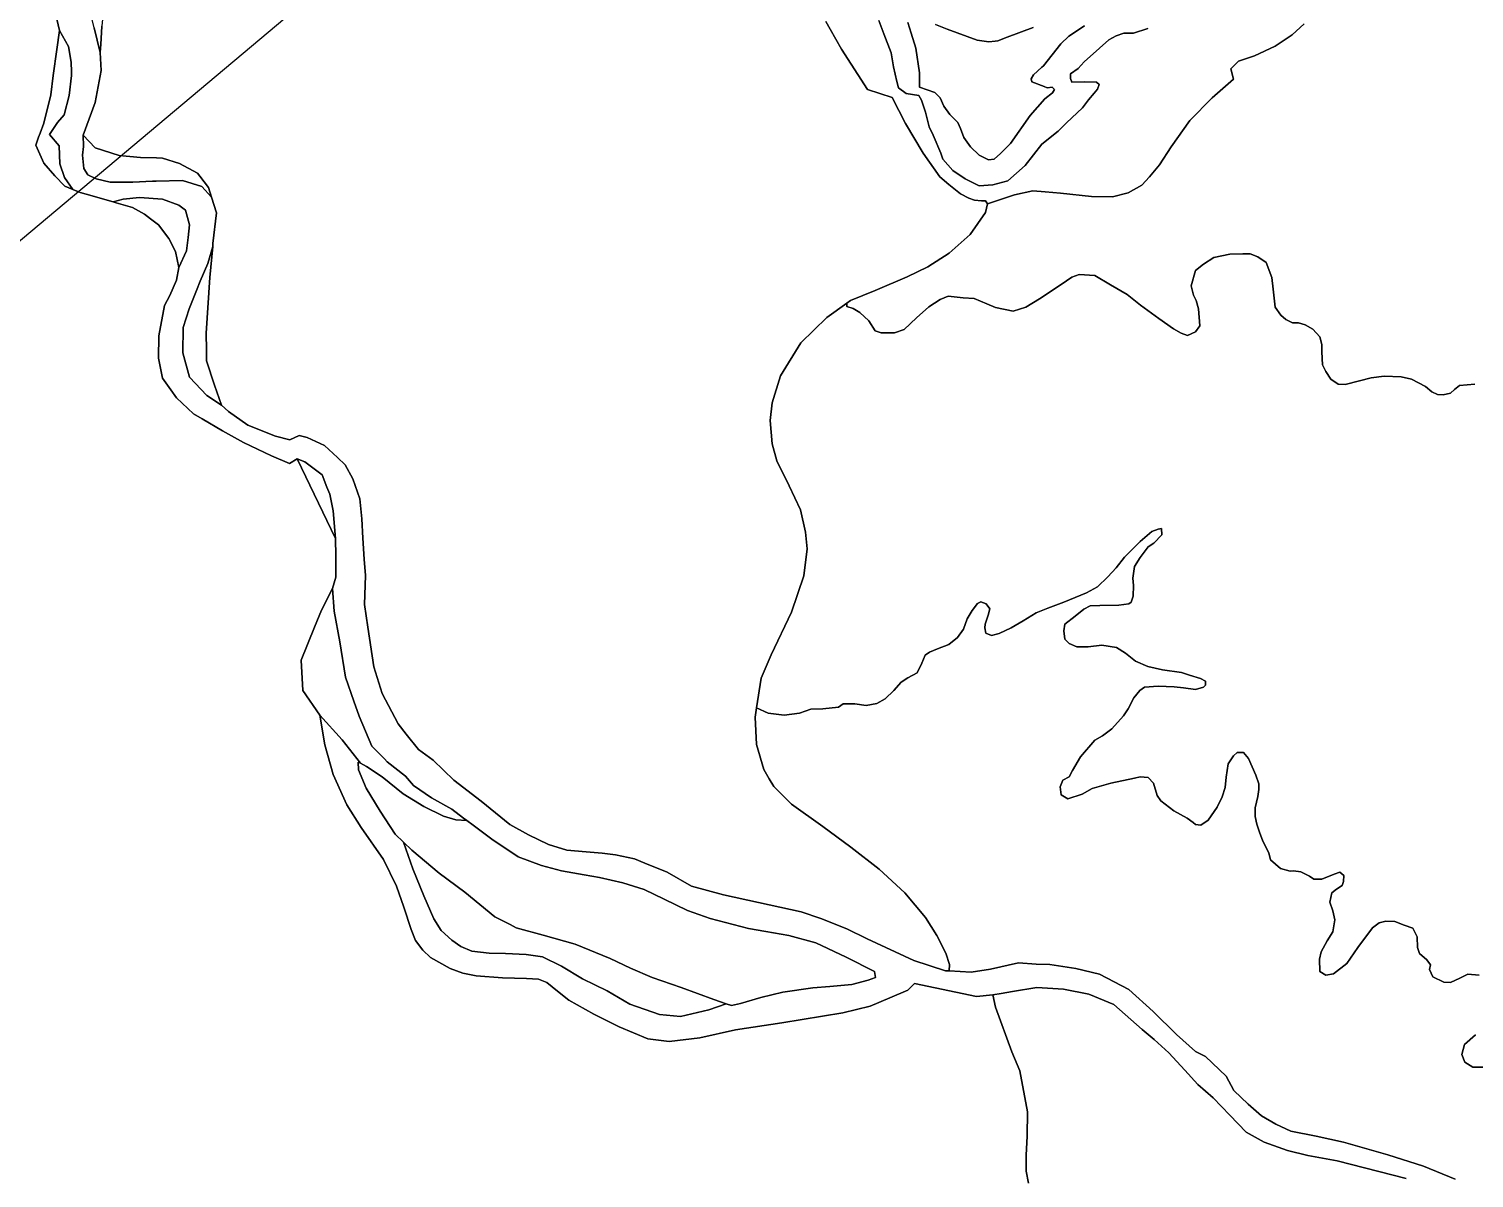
# Model space of a CAD drawing. Header units: inches. Extents: x 288635 to 1232953, y 676945 to 1655780.
# Drawn here: x 475817 to 511965, y 755798 to 784555 of the extents above; entities that cross this region are included whole.
import ezdxf

# ---------------------------------------------------------------- set-up
doc = ezdxf.new("R2010")
doc.units = ezdxf.units.IN
doc.header["$MEASUREMENT"] = 0
doc.layers.add('Images', color=7, linetype='Continuous')
picture_1 = doc.add_image_def('image15.jpg', size_in_pixel=(2550, 3732))

msp = doc.modelspace()

# ---------------------------------------------------------------- linework, layer by layer
at = {"color": 1}
for points in [[(477612.314, 784160.8285), (477602.154, 783964.8248), (477449.7536, 784579.506), (477348.1534, 784996.0669), (477334.8947, 785069.5924), (477236.3932, 785615.8281), (477256.7133, 786159.3892), (477404.0336, 786550.55), (477713.9142, 787038.231), (478125.395, 787744.3524), (478256.1806, 787981.1804), (478181.2751, 787554.2753), (478008.5548, 786873.554), (477795.1943, 786116.6325), (477688.5141, 785146.3505), (477642.794, 784623.1095), (477612.314, 784160.8285)], [(476703.0413, 780834.4298), (476914.092, 780532.5729), (476711.6078, 780615.649), (476468.1907, 780880.2329), (476193.0235, 781197.7335), (475991.9397, 781642.2344), (476059.143, 781842.2727), (476094.6097, 781947.8433), (476187.9812, 782192.0455), (476365.7816, 782908.327), (476426.7417, 783390.9279), (476518.1819, 784036.0892), (476584.222, 784518.6902), (476804.5924, 784112.1451), (476875.7125, 783726.0643), (476883.0326, 783480.8412), (476885.8725, 783385.7037), (476819.8324, 782887.8627), (476697.9121, 782405.2617), (476535.3518, 782212.2213), (476332.1514, 781912.5007), (476576.0411, 781626.9114), (476591.2811, 781179.8705), (476703.0413, 780834.4298)], [(480090.6652, 780871.366), (480312.3886, 780584.1335), (480386.6611, 780346.9406), (480142.2082, 780610.9094), (479659.6073, 780763.3097), (478999.2059, 780748.0696), (478911.4652, 780743.5662), (478415.0088, 780718.0852), (477851.1236, 780722.6696), (477495.5229, 780798.8697), (477287.2425, 780900.4699), (477190.7223, 781063.0303), (477155.1623, 781398.3109), (477185.6423, 781611.6714), (477175.4331, 781897.2607), (477473.9329, 781581.0855), (478070.8341, 781384.2351), (478604.2351, 781339.785), (479004.9007, 781325.9689), (479156.6863, 781320.7349), (479582.1371, 781187.3847), (480032.988, 780946.0842), (480090.6652, 780871.366)], [(479761.2075, 779000.5461), (479569.1136, 778583.6449), (479486.5634, 778983.6957), (479315.1131, 779313.8964), (479054.7625, 779650.4471), (478854.3318, 779803.5033), (478705.5118, 779917.1476), (478407.0612, 780082.2479), (478002.7771, 780202.8982), (477924.352, 780224.9698), (478176.2443, 780290.8687), (478582.6451, 780336.5888), (479156.6863, 780295.9487), (479563.0871, 780143.5484), (479735.8074, 780021.6282), (479837.4076, 779650.7874), (479800.5388, 779336.1737), (479761.2075, 779000.5461)], [(480458.4389, 775637.4736), (480629.8892, 775142.1726), (480269.8435, 775381.6739), (479832.3276, 775840.7798), (479669.7673, 776450.381), (479674.8473, 777080.3023), (479822.1676, 777547.6632), (480005.5554, 778004.4657), (480101.5681, 778243.6246), (480289.5285, 778680.5055), (480414.104, 779111.1587), (480344.1386, 778329.879), (480248.8884, 776939.2262), (480256.7302, 776511.8521), (480261.5885, 776247.0748), (480458.4389, 775637.4736)], [(483428.7872, 772494.2679), (483484.6673, 771803.3865), (482524.5454, 773794.7505), (482717.5858, 773723.6304), (483149.3866, 773393.4297), (483270.9565, 773089.505), (483342.427, 772910.8288), (483428.7872, 772494.2679)], [(486683.1712, 764805.5388), (486772.4919, 764743.5612), (486497.4993, 764761.3998), (486190.582, 764856.65), (485693.1644, 765094.7755), (485179.8717, 765412.2761), (484655.9956, 765840.902), (484259.1198, 766100.1942), (484108.2792, 766177.5483), (483652.6936, 766763.9469), (483092.5187, 767384.4127), (482672.2773, 768001.6359), (482626.0737, 768758.7192), (482962.2103, 769583.8494), (483134.1466, 770005.9096), (483409.3138, 770555.1857), (483452.2847, 769987.1492), (483594.525, 769214.9876), (483731.6853, 768331.0659), (483943.1912, 767733.8728), (484077.126, 767355.7039), (484397.1666, 766608.9424), (484711.7318, 766285.9889), (484778.1674, 766217.7817), (485235.3683, 765852.0209), (485433.4887, 765618.3405), (485885.6096, 765313.5398), (486393.6106, 765029.0593), (486683.1712, 764805.5388)], [(493612.9002, 760164.414), (493394.4598, 760113.6139), (493257.2995, 760159.334), (492947.4189, 760271.0942), (492134.6173, 760570.8148), (491403.0958, 760814.6553), (490864.6147, 761053.4157), (490355.132, 761290.0596), (489476.7136, 761649.8936), (488682.962, 761877.4357), (488005.6273, 762062.6444), (487851.1217, 762142.1918), (487471.1679, 762337.8116), (486719.7498, 762951.6462), (486079.4568, 763427.8972), (485391.5388, 764004.69), (485184.6481, 764206.2758), (484978.7879, 764406.8575), (484603.0789, 764978.3586), (484253.8282, 765555.1514), (484063.3278, 766015.5273), (484052.7444, 766206.0277), (484108.2792, 766177.5483), (484259.1198, 766100.1942), (484655.9956, 765840.902), (485179.8717, 765412.2761), (485693.1644, 765094.7755), (486190.582, 764856.65), (486497.4993, 764761.3998), (486772.4919, 764743.5612), (486932.0917, 764632.8185), (487394.3726, 764277.2178), (488054.7739, 763835.2569), (488638.9751, 763621.8965), (489141.8961, 763489.8162), (489705.7773, 763388.216), (490086.778, 763322.1759), (490676.0592, 763185.0156), (491209.4603, 763022.4553), (491707.3013, 762778.6148), (492291.5024, 762494.1342), (492855.3836, 762296.0138), (493815.5055, 762047.0933), (494247.3063, 761965.8132), (494826.4275, 761869.293), (495502.0688, 761681.3326), (496258.9904, 761330.8119), (496970.1918, 760970.1312), (496991.107, 760814.6553), (496808.2266, 760748.6151), (496401.8258, 760641.9349), (495853.1847, 760596.2148), (495421.3838, 760555.5747), (494674.6223, 760453.9745), (494125.1389, 760319.4072), (493612.9002, 760164.414)], [(492820.3763, 760010.539), (492114.2549, 759837.8187), (491585.9338, 759893.6988), (490844.2523, 760147.6993), (490280.3712, 760482.98), (489665.69, 760782.7006), (489137.3689, 761097.6612), (488664.928, 761336.4217), (488253.4472, 761397.3818), (487735.2861, 761417.7019), (487328.8853, 761422.7819), (486892.0044, 761473.582), (486617.6839, 761595.5022), (486399.2435, 761752.9825), (486130.0029, 761991.743), (485947.1226, 762286.3836), (485693.122, 762860.4247), (485423.8815, 763541.1461), (485184.6481, 764206.2758), (485391.5388, 764004.69), (486079.4568, 763427.8972), (486719.7498, 762951.6462), (487471.1679, 762337.8116), (487851.1217, 762142.1918), (488005.6273, 762062.6444), (488682.962, 761877.4357), (489476.7136, 761649.8936), (490355.132, 761290.0596), (490864.6147, 761053.4157), (491403.0958, 760814.6553), (492134.6173, 760570.8148), (492947.4189, 760271.0942), (493257.2995, 760159.334), (492820.3763, 760010.539)]]:
    msp.add_lwpolyline(points, close=True, dxfattribs=at)
for points in [[(476482.6218, 784940.331), (476584.222, 784518.6902), (476518.1819, 784036.0892), (476426.7417, 783390.9279), (476365.7816, 782908.327), (476187.9812, 782192.0455), (476094.6097, 781947.8433), (476059.143, 781842.2727), (475991.9397, 781642.2344), (476193.0235, 781197.7335), (476468.1907, 780880.2329), (476711.6078, 780615.649), (476914.092, 780532.5729), (477094.7666, 780458.4449), (477246.6321, 780415.7045), (477924.352, 780224.9698), (478002.7771, 780202.8982), (478407.0612, 780082.2479), (478705.5118, 779917.1476), (478854.3318, 779803.5033), (479054.7625, 779650.4471), (479315.1131, 779313.8964), (479486.5634, 778983.6957), (479569.1136, 778583.6449), (479505.6134, 778266.1443), (479340.5131, 777885.1435), (479211.8559, 777629.5341), (479067.4626, 776875.4915), (479061.1125, 776316.6904), (479156.3627, 775815.0394), (479362.9439, 775525.8258), (479505.6134, 775326.0884), (479931.0643, 774919.6876), (480147.6755, 774794.3519), (480655.6766, 774498.0179), (481184.8443, 774206.9757), (481888.6374, 773873.6), (482338.4299, 773677.808), (482524.5454, 773794.7505), (483484.6673, 771803.3865), (483497.1937, 771363.4067), (483494.039, 770837.4383), (483409.3138, 770555.1857), (483134.1466, 770005.9096), (482962.2103, 769583.8494), (482626.0737, 768758.7192), (482672.2773, 768001.6359), (483092.5187, 767384.4127), (483219.519, 766639.3446), (483431.1861, 765894.2764), (483769.8534, 765140.7416), (484125.4541, 764573.4738), (484684.2553, 763769.1388), (485014.4559, 763100.2708), (485191.1979, 762579.5698), (485376.4066, 762018.652), (485487.5319, 761743.4848), (485667.4489, 761500.0676), (485857.9493, 761314.8589), (486355.3669, 761039.6917), (486667.5759, 760928.5665), (487000.9516, 760859.7747), (487662.4112, 760812.1496), (488260.3708, 760790.9829), (488561.9964, 760775.1078), (488773.6634, 760690.441), (489038.2473, 760478.7739), (489323.9979, 760251.2318), (489948.4158, 759901.9811), (490582.3994, 759580.4302), (491298.6809, 759280.7096), (491832.0819, 759219.7495), (492599.1635, 759311.1896), (493488.1653, 759504.23), (494651.4876, 759682.0304), (496175.4906, 759936.0309), (496861.292, 760103.6712), (497348.973, 760306.8716), (497801.0939, 760499.912), (497968.7342, 760667.5523), (499518.1373, 760342.4317), (499924.9063, 760381.1757), (499993.6981, 760074.2584), (500406.4489, 758957.7145), (500602.2409, 758481.4635), (500792.7413, 757460.1698), (500787.4496, 756846.3353), (500760.9913, 756370.0843), (500760.9913, 755973.2085), (500819.1997, 755671.5829)], [(510268.4208, 755784.8848), (508541.2174, 756231.9257), (507809.6959, 756364.0059), (507296.6149, 756491.0062), (506712.4137, 756694.2066), (506265.3728, 756948.2071), (505858.972, 757369.8479), (505438.8111, 757806.8659), (505057.8103, 758137.0666), (504732.6897, 758497.7473), (504326.2889, 758929.5482), (503965.6081, 759269.9088), (503666.1221, 759513.3406), (502957.0373, 760143.0502), (502327.3277, 760397.0507), (501697.6181, 760524.0509), (501025.5751, 760571.676), (500422.3239, 760465.8425), (500133.2693, 760416.6417), (499924.9063, 760381.1757), (499518.1373, 760342.4317), (497968.7342, 760667.5523), (497801.0939, 760499.912), (497348.973, 760306.8716), (496861.292, 760103.6712), (496175.4906, 759936.0309), (494651.4876, 759682.0304), (493488.1653, 759504.23), (492599.1635, 759311.1896), (491832.0819, 759219.7495), (491298.6809, 759280.7096), (490582.3994, 759580.4302), (489948.4158, 759901.9811), (489323.9979, 760251.2318), (489038.2473, 760478.7739), (488773.6634, 760690.441), (488561.9964, 760775.1078), (488260.3708, 760790.9829), (487662.4112, 760812.1496), (487000.9516, 760859.7747), (486667.5759, 760928.5665), (486355.3669, 761039.6917), (485857.9493, 761314.8589), (485667.4489, 761500.0676), (485487.5319, 761743.4848), (485376.4066, 762018.652), (485191.1979, 762579.5698), (485014.4559, 763100.2708), (484684.2553, 763769.1388), (484125.4541, 764573.4738), (483769.8534, 765140.7416), (483431.1861, 765894.2764), (483219.519, 766639.3446), (483092.5187, 767384.4127), (483652.6936, 766763.9469), (484108.2792, 766177.5483), (484052.7444, 766206.0277), (484063.3278, 766015.5273), (484253.8282, 765555.1514), (484603.0789, 764978.3586), (484978.7879, 764406.8575), (485184.6481, 764206.2758), (485423.8815, 763541.1461), (485693.122, 762860.4247), (485947.1226, 762286.3836), (486130.0029, 761991.743), (486399.2435, 761752.9825), (486617.6839, 761595.5022), (486892.0044, 761473.582), (487328.8853, 761422.7819), (487735.2861, 761417.7019), (488253.4472, 761397.3818), (488664.928, 761336.4217), (489137.3689, 761097.6612), (489665.69, 760782.7006), (490280.3712, 760482.98), (490844.2523, 760147.6993), (491585.9338, 759893.6988), (492114.2549, 759837.8187), (492820.3763, 760010.539), (493257.2995, 760159.334), (493394.4598, 760113.6139), (493612.9002, 760164.414), (494125.1389, 760319.4072), (494674.6223, 760453.9745), (495421.3838, 760555.5747), (495853.1847, 760596.2148), (496401.8258, 760641.9349), (496808.2266, 760748.6151), (496991.107, 760814.6553), (496970.1918, 760970.1312), (496258.9904, 761330.8119), (495502.0688, 761681.3326), (494826.4275, 761869.293), (494247.3063, 761965.8132), (493815.5055, 762047.0933), (492855.3836, 762296.0138), (492291.5024, 762494.1342), (491707.3013, 762778.6148), (491209.4603, 763022.4553), (490676.0592, 763185.0156), (490086.778, 763322.1759), (489705.7773, 763388.216), (489141.8961, 763489.8162), (488638.9751, 763621.8965), (488054.7739, 763835.2569), (487394.3726, 764277.2178), (486932.0917, 764632.8185), (486772.4919, 764743.5612), (486683.1712, 764805.5388), (486393.6106, 765029.0593), (485885.6096, 765313.5398), (485433.4887, 765618.3405), (485235.3683, 765852.0209), (484778.1674, 766217.7817), (484711.7318, 766285.9889), (484397.1666, 766608.9424), (484077.126, 767355.7039), (483943.1912, 767733.8728), (483731.6853, 768331.0659), (483594.525, 769214.9876), (483452.2847, 769987.1492), (483409.3138, 770555.1857), (483494.039, 770837.4383), (483497.1937, 771363.4067), (483484.6673, 771803.3865), (483428.7872, 772494.2679), (483342.427, 772910.8288), (483270.9565, 773089.505), (483149.3866, 773393.4297), (482717.5858, 773723.6304), (482524.5454, 773794.7505), (482338.4299, 773677.808), (481888.6374, 773873.6), (481184.8443, 774206.9757), (480655.6766, 774498.0179), (480147.6755, 774794.3519), (479931.0643, 774919.6876), (479505.6134, 775326.0884), (479362.9439, 775525.8258), (479156.3627, 775815.0394), (479061.1125, 776316.6904), (479067.4626, 776875.4915), (479211.8559, 777629.5341), (479340.5131, 777885.1435), (479505.6134, 778266.1443), (479569.1136, 778583.6449), (479761.2075, 779000.5461), (479800.5388, 779336.1737), (479837.4076, 779650.7874), (479735.8074, 780021.6282), (479563.0871, 780143.5484), (479156.6863, 780295.9487), (478582.6451, 780336.5888), (478176.2443, 780290.8687), (477924.352, 780224.9698), (477246.6321, 780415.7045), (477094.7666, 780458.4449), (476914.092, 780532.5729), (476703.0413, 780834.4298), (476591.2811, 781179.8705), (476576.0411, 781626.9114), (476332.1514, 781912.5007), (476535.3518, 782212.2213), (476697.9121, 782405.2617), (476819.8324, 782887.8627), (476885.8725, 783385.7037), (476883.0326, 783480.8412), (476875.7125, 783726.0643), (476804.5924, 784112.1451), (476584.222, 784518.6902), (476482.6218, 784940.331)], [(477449.7536, 784579.506), (477602.154, 783964.8248), (477627.554, 783512.7039), (477470.0737, 782715.1423), (477175.4331, 781897.2607), (477185.6423, 781611.6714), (477155.1623, 781398.3109), (477190.7223, 781063.0303), (477287.2425, 780900.4699), (477495.5229, 780798.8697), (477851.1236, 780722.6696), (477851.1236, 780722.6696), (478415.0088, 780718.0852), (478911.4652, 780743.5662), (478999.2059, 780748.0696), (479659.6073, 780763.3097), (480142.2082, 780610.9094), (480386.6611, 780346.9406), (480509.239, 779955.4822), (480420.3388, 779180.7807), (480414.104, 779111.1587), (480289.5285, 778680.5055), (480101.5681, 778243.6246), (480005.5554, 778004.4657), (479822.1676, 777547.6632), (479674.8473, 777080.3023), (479669.7673, 776450.381), (479832.3276, 775840.7798), (480269.8435, 775381.6739), (480629.8892, 775142.1726), (480807.6896, 774983.4223), (481296.6405, 774640.5216), (481982.4419, 774361.121), (482344.3926, 774272.2208), (482578.3508, 774379.878), (482776.5139, 774326.7123), (483208.3148, 774131.9785), (483538.5154, 773827.1779), (483728.0202, 773648.0971), (483916.4682, 773291.8295), (484094.2685, 772799.0685), (484145.0686, 772291.0675), (484170.4687, 771813.5466), (484199.0462, 771282.5518), (484239.6863, 770876.151), (484214.2863, 770149.7095), (484290.4864, 769585.8284), (484442.8867, 768595.2264), (484651.1671, 767924.6651), (485052.4879, 767167.7436), (485255.6884, 766908.663), (485560.489, 766522.5823), (485931.3297, 766258.4217), (486449.4907, 765755.5007), (487125.1321, 765227.1797), (487846.4935, 764642.9785), (488313.8545, 764388.978), (488816.7755, 764145.1375), (489268.8964, 764002.8972), (489751.4973, 763962.2571), (490157.8982, 763931.7771), (490493.1788, 763886.057), (490960.5398, 763789.5368), (491219.6203, 763682.8566), (491778.4214, 763454.2561), (492393.1026, 763103.7354), (493190.6642, 762890.375), (494064.426, 762692.2546), (495131.2281, 762463.6541), (495623.9891, 762296.0138), (496279.3104, 762031.8533), (496782.2314, 761782.9328), (497950.6337, 761239.3717), (498743.1153, 760985.3712), (498838.0559, 760980.8502), (499383.1966, 760954.8911), (499865.7976, 761026.0113), (500571.919, 761188.5716), (501008.7999, 761147.9315), (501354.4829, 761139.3526), (502004.7242, 761042.8324), (502594.0054, 760900.5921), (503325.5269, 760519.5913), (503940.2081, 759965.8702), (504519.3293, 759391.8291), (504996.8502, 758965.1082), (505250.8507, 758838.108), (505763.9317, 758345.347), (505955.4922, 757989.6092), (506316.1729, 757649.2485), (506651.4536, 757354.6079), (507001.9743, 757151.4075), (507377.8951, 756973.6071), (508012.8963, 756846.6069), (508698.6977, 756694.2066), (509811.2199, 756379.246), (510700.2217, 756099.8454), (511492.7033, 755774.7248)], [(495750.4409, 784742.3863), (495860.9997, 784547.1136), (496141.6017, 784051.5049), (496791.843, 783040.5829), (497412.8651, 782838.2949), (497743.0658, 782190.5936), (498187.5667, 781441.2921), (498603.4925, 780856.2443), (498827.013, 780658.1239), (499116.5735, 780429.5235), (499324.854, 780317.7632), (499467.0942, 780266.9631), (499644.8946, 780251.7231), (499746.4948, 780251.7231), (499797.2949, 780175.5229), (499746.4948, 779962.1625), (499360.414, 779408.4414), (498837.173, 778941.0805), (498303.7719, 778600.7198), (497785.6109, 778346.7193), (496982.9693, 778006.3586), (496368.288, 777757.4381), (496274.203, 777690.1186), (495779.0069, 777335.7973), (495128.7656, 776700.796), (494612.1285, 775872.2463), (494404.9177, 775195.0828), (494359.1976, 774758.2019), (494409.9977, 774168.9207), (494526.8379, 773747.2799), (494836.7185, 773122.4386), (495116.1191, 772517.9174), (495243.1194, 771959.1163), (495283.7594, 771547.6355), (495202.4793, 770866.9141), (494887.5186, 769962.6723), (494384.5976, 768890.7902), (494130.5971, 768311.669), (494017.8145, 767564.9706), (493983.2768, 767336.307), (494013.7569, 766650.5057), (494196.6373, 766020.5844), (494333.6744, 765788.4604), (494445.5578, 765598.9436), (494887.5186, 765151.9027), (495674.9202, 764593.1016), (496375.9616, 764080.0205), (497082.083, 763526.2994), (497722.1643, 762937.0182), (498240.3253, 762322.337), (498529.8859, 761865.1361), (498753.4064, 761428.2552), (498839.7665, 761143.7747), (498838.0559, 760980.8502), (498743.1153, 760985.3712), (497950.6337, 761239.3717), (496782.2314, 761782.9328), (496279.3104, 762031.8533), (495623.9891, 762296.0138), (495131.2281, 762463.6541), (494064.426, 762692.2546), (493190.6642, 762890.375), (492393.1026, 763103.7354), (491778.4214, 763454.2561), (491219.6203, 763682.8566), (490960.5398, 763789.5368), (490493.1788, 763886.057), (490157.8982, 763931.7771), (489751.4973, 763962.2571), (489268.8964, 764002.8972), (488816.7755, 764145.1375), (488313.8545, 764388.978), (487846.4935, 764642.9785), (487125.1321, 765227.1797), (486449.4907, 765755.5007), (485931.3297, 766258.4217), (485560.489, 766522.5823), (485255.6884, 766908.663), (485052.4879, 767167.7436), (484651.1671, 767924.6651), (484442.8867, 768595.2264), (484290.4864, 769585.8284), (484214.2863, 770149.7095), (484239.6863, 770876.151), (484199.0462, 771282.5518), (484170.4687, 771813.5466), (484145.0686, 772291.0675), (484094.2685, 772799.0685), (483916.4682, 773291.8295), (483728.0202, 773648.0971), (483538.5154, 773827.1779), (483208.3148, 774131.9785), (482776.5139, 774326.7123), (482578.3508, 774379.878), (482344.3926, 774272.2208), (481982.4419, 774361.121), (481296.6405, 774640.5216), (480807.6896, 774983.4223), (480629.8892, 775142.1726), (480458.4389, 775637.4736), (480261.5885, 776247.0748), (480256.7302, 776511.8521), (480248.8884, 776939.2262), (480344.1386, 778329.879), (480414.104, 779111.1587), (480420.3388, 779180.7807), (480509.239, 779955.4822), (480386.6611, 780346.9406), (480312.3886, 780584.1335), (480090.6652, 780871.366), (480032.988, 780946.0842), (479582.1371, 781187.3847), (479156.6863, 781320.7349), (479004.9007, 781325.9689), (478604.2351, 781339.785), (478070.8341, 781384.2351), (477473.9329, 781581.0855), (477175.4331, 781897.2607), (477470.0737, 782715.1423), (477627.554, 783512.7039), (477602.154, 783964.8248), (477612.314, 784160.8285), (477642.794, 784623.1095)], [(507712.0045, 784678.3803), (507414.9269, 784409.7869), (506993.286, 784125.3064), (506475.125, 783881.4659), (506073.8042, 783744.3056), (505880.7638, 783556.3452), (505950.2645, 783295.5673), (505410.5134, 782825.6663), (504851.7123, 782260.5152), (504386.8913, 781607.7339), (504092.2507, 781155.613), (503843.3303, 780855.8924), (503650.2899, 780647.612), (503315.0092, 780454.5716), (502918.7684, 780352.9714), (502395.5274, 780358.0514), (501623.3658, 780444.4116), (501232.205, 780474.8916), (500927.4044, 780500.2917), (500465.1235, 780398.6915), (499797.2949, 780175.5229), (499746.4948, 780251.7231), (499644.8946, 780251.7231), (499467.0942, 780266.9631), (499324.854, 780317.7632), (499116.5735, 780429.5235), (498827.013, 780658.1239), (498603.4925, 780856.2443), (498187.5667, 781441.2921), (497743.0658, 782190.5936), (497412.8651, 782838.2949), (496791.843, 783040.5829), (496141.6017, 784051.5049), (495860.9997, 784547.1136), (495750.4409, 784742.3863)], [(511981.4523, 775664.4063), (511600.4516, 775628.8462), (511473.4513, 775532.326), (511371.8511, 775435.8058), (511194.0508, 775400.2457), (511046.7305, 775410.4058), (510909.5702, 775471.3659), (510747.0099, 775608.5262), (510401.5692, 775786.3265), (510142.4887, 775847.2866), (509715.7678, 775867.6067), (509390.6472, 775826.9666), (509096.0066, 775750.7664), (508740.4059, 775654.2463), (508567.6855, 775664.4063), (508379.7251, 775786.3265), (508257.8049, 775979.3669), (508176.5247, 776147.0072), (508156.2047, 776472.1279), (508156.2047, 776660.0883), (508105.4046, 776853.1287), (507927.6042, 777041.089), (507739.6439, 777152.8493), (507572.0035, 777198.5693), (507424.6832, 777203.6494), (507257.0429, 777284.9295), (507135.1226, 777391.6097), (506992.8824, 777594.8101), (506937.0023, 778041.851), (506906.5222, 778336.4916), (506762.1686, 778705.1719), (506558.9682, 778852.4922), (506360.8478, 778923.6124), (506177.9675, 778923.6124), (505857.9268, 778918.5324), (505456.606, 778837.2522), (505197.5255, 778669.6119), (504999.4051, 778512.1316), (504889.7582, 778128.2112), (504945.6383, 777894.5307), (505011.6784, 777757.3705), (505072.6385, 777549.09), (505108.1986, 777127.4492), (504996.4384, 776975.0489), (504793.238, 776883.6087), (504635.7576, 776939.4888), (504447.7973, 777051.2491), (504082.0365, 777305.2496), (503624.8356, 777645.6102), (503284.4749, 777909.7708), (502870.8808, 778151.4508), (502474.64, 778385.1313), (502083.4793, 778410.5314), (501905.6789, 778344.4912), (501636.4384, 778161.6109), (501097.9573, 777800.9301), (500752.5166, 777592.6497), (500432.476, 777491.0495), (499990.5151, 777582.4897), (499777.1547, 777679.0099), (499462.194, 777806.0101), (499187.8735, 777826.3302), (498806.8727, 777866.9703), (498608.7523, 777785.6901), (498329.3518, 777602.8097), (498019.4711, 777328.4892), (497709.5905, 777033.8486), (497465.75, 776947.4884), (497135.5494, 776947.4884), (496988.2291, 777003.3685), (496825.6687, 777252.289), (496602.1483, 777460.5695), (496434.508, 777562.1697), (496271.9476, 777607.8898), (496274.203, 777690.1186), (496368.288, 777757.4381), (496982.9693, 778006.3586), (497785.6109, 778346.7193), (498303.7719, 778600.7198), (498837.173, 778941.0805), (499360.414, 779408.4414), (499746.4948, 779962.1625), (499797.2949, 780175.5229), (500465.1235, 780398.6915), (500927.4044, 780500.2917), (501232.205, 780474.8916), (501623.3658, 780444.4116), (502395.5274, 780358.0514), (502918.7684, 780352.9714), (503315.0092, 780454.5716), (503650.2899, 780647.612), (503843.3303, 780855.8924), (504092.2507, 781155.613), (504386.8913, 781607.7339), (504851.7123, 782260.5152), (505410.5134, 782825.6663), (505950.2645, 783295.5673), (505880.7638, 783556.3452), (506073.8042, 783744.3056), (506475.125, 783881.4659), (506993.286, 784125.3064), (507414.9269, 784409.7869), (507712.0045, 784678.3803)], [(497077.9499, 784764.5812), (497199.8702, 784434.3806), (497387.8306, 783956.8596), (497438.6307, 783601.2589), (497524.9908, 783240.5782), (497570.7109, 783078.0179), (497759.2627, 782939.4679), (498076.7633, 782888.6678), (498140.2635, 782768.0176), (498241.8637, 782469.567), (498337.1139, 782101.2663), (498432.3641, 781898.0659), (498624.1344, 781444.6749), (498674.9345, 781297.3547), (498923.855, 781012.8741), (499238.8157, 780804.5937), (499238.8157, 780804.5937), (499589.3364, 780626.7933), (499929.6971, 780652.1934), (500305.6178, 780748.7136), (500737.4187, 781134.7943), (501148.8995, 781673.2754), (501565.4603, 781993.316), (501766.1207, 782202.8665), (502172.5215, 782577.5172), (502321.1505, 782783.68), (502458.7276, 782944.7732), (502543.3945, 783050.6067), (502585.7279, 783161.7319), (502516.9361, 783225.2321), (502209.1503, 783229.0427), (501905.821, 783218.8685), (501874.0709, 783314.1187), (501874.0709, 783428.4189), (502062.4051, 783560.7949), (502215.4335, 783733.4984), (502591.3543, 784073.8591), (502830.1147, 784277.0595), (503012.9951, 784383.7397), (503200.9555, 784444.6998), (503444.796, 784444.6998), (503800.3967, 784561.5401)], [(502216.7882, 784634.0149), (501825.6274, 784369.8543), (501627.507, 784176.814), (501190.6261, 783633.2529), (501156.901, 783599.046), (500940.6191, 783403.0189), (500889.819, 783307.7687), (500902.519, 783231.5685), (501207.9949, 783116.4147), (501288.6645, 783082.6394), (501410.52, 783098.2183), (501467.6701, 783041.0681), (501423.22, 782952.168), (501226.3696, 782806.1177), (500858.0689, 782387.0168), (500371.6579, 781688.5154), (500117.6574, 781439.5949), (499960.1771, 781297.3547), (499823.0168, 781282.1146), (499584.2564, 781393.8748), (499365.8159, 781607.2353), (499203.2556, 781840.9157), (499116.8954, 782064.4362), (499048.3153, 782215.5665), (498851.4649, 782412.4169), (498705.4146, 782621.9673), (498610.1644, 782831.5177), (498476.8141, 782964.868), (498093.952, 783098.3379), (498088.872, 783453.9386), (497997.4318, 784068.6199), (497885.6716, 784449.6206), (497804.3914, 784718.8612)], [(500937.4826, 784593.2891), (500288.9346, 784351.5652), (500055.2542, 784255.045), (499981.8721, 784248.5222), (499826.6537, 784234.725), (499532.0131, 784275.3651), (498785.2516, 784544.6056), (498495.6911, 784661.4459)], [(498495.6911, 784661.4459), (498785.2516, 784544.6056), (499532.0131, 784275.3651), (499826.6537, 784234.725), (499981.8721, 784248.5222), (500055.2542, 784255.045), (500288.9346, 784351.5652), (500937.4826, 784593.2891)], [(512091.8985, 760876.869), (511807.418, 760897.1891), (511604.2176, 760800.6689), (511375.6171, 760688.9087), (511207.9768, 760699.0687), (510933.6562, 760836.229), (510852.3761, 761014.0293), (510877.7761, 761135.9496), (510781.2559, 761262.9498), (510603.4556, 761420.4301), (510552.6555, 761567.7504), (510537.4154, 761831.911), (510435.8152, 762050.3514), (510212.2948, 762126.5515), (509978.6143, 762223.0717), (509760.1739, 762228.1517), (509587.4535, 762187.5117), (509419.8132, 762060.5114), (509054.0525, 761567.7504), (508784.8119, 761166.4296), (508444.4512, 760912.4291), (508256.4909, 760876.869), (508109.1706, 760968.3092), (508099.0106, 761278.1898), (508139.6506, 761455.9902), (508286.9709, 761735.3908), (508434.2912, 761963.9912), (508480.0113, 762263.7118), (508429.2112, 762487.2323), (508353.0111, 762705.6727), (508408.8912, 762934.2732), (508525.7314, 763030.7934), (508662.8917, 763117.1535), (508698.4518, 763218.7537), (508708.6118, 763366.074), (508607.0116, 763452.4342), (508464.7713, 763406.7141), (508159.9707, 763279.7138), (507956.7703, 763279.7138), (507850.0901, 763350.834), (507631.6496, 763462.5942), (507443.6892, 763487.9943), (507367.4891, 763477.8342), (507118.5686, 763543.8744), (506876.0139, 763761.3044), (506829.9048, 763934.4453), (506676.6077, 764229.6757), (506600.4076, 764458.2762), (506529.2874, 764656.3966), (506488.6473, 764849.437), (506488.6473, 765062.7974), (506554.6875, 765347.278), (506580.0875, 765519.9983), (506580.0875, 765662.2386), (506503.8874, 765880.6791), (506326.087, 766297.2399), (506199.0868, 766449.6402), (506041.6064, 766444.5602), (505950.1663, 766363.28), (505813.006, 766165.1596), (505767.2859, 765829.879), (505741.8858, 765575.8784), (505660.6057, 765342.198), (505538.6854, 765083.1175), (505315.165, 764752.9168), (505132.2846, 764630.9966), (505000.2044, 764646.2366), (504934.1642, 764697.0367), (504786.8439, 764803.7169), (504456.6433, 764991.6773), (504126.4426, 765235.5178), (504040.0824, 765372.678), (503943.5622, 765682.5587), (503811.482, 765824.7989), (503613.3616, 765840.039), (503472.6099, 765808.2046), (502877.1912, 765676.9311), (502413.6403, 765549.9309), (502159.6398, 765403.8806), (501804.0391, 765289.5804), (501638.9387, 765384.8305), (501613.5387, 765588.031), (501677.0388, 765759.4813), (501835.7891, 765842.0315), (501918.3393, 765994.4318), (502121.5397, 766337.3325), (502477.1404, 766756.4333), (502674.2123, 766863.7669), (502902.8128, 767041.5672), (503192.3734, 767361.6078), (503314.2936, 767539.4082), (503456.5339, 767818.8088), (503603.8542, 767996.6091), (503720.6944, 768082.9693), (504061.0551, 768108.3693), (504462.3759, 768088.0493), (504699.2052, 768066.0187), (504995.777, 768027.0892), (505193.8974, 768082.9693), (505249.7775, 768133.7694), (505244.6975, 768230.2896), (505117.6972, 768301.4097), (504848.4567, 768382.6899), (504650.3363, 768453.81), (504167.7353, 768519.8502), (503801.9746, 768601.1303), (503492.094, 768733.2106), (503248.2535, 768931.331), (503019.653, 769073.5713), (502653.8923, 769134.5314), (502313.5316, 769088.8113), (502029.0511, 769088.8113), (501836.0107, 769175.1715), (501729.3305, 769286.9317), (501703.9304, 769490.1321), (501729.3305, 769662.8524), (501988.411, 769855.8928), (502201.7714, 770038.7732), (502364.3317, 770120.0534), (502603.0922, 770125.1334), (503080.6132, 770135.2934), (503329.5337, 770170.8535), (503390.4938, 770211.4935), (503436.2139, 770363.8939), (503446.3739, 770622.9744), (503431.1339, 770810.9347), (503471.7739, 771100.4953), (503608.9342, 771329.0958), (503812.1346, 771593.2563), (503954.3749, 771684.6965), (504157.5753, 771898.0569), (504142.3353, 772050.4572), (504061.0551, 772040.2972), (503903.5748, 771979.3371), (503608.9342, 771725.3366), (503217.7734, 771339.2558), (503014.573, 771064.9353), (502806.2926, 770846.4948), (502542.1321, 770597.5743), (502267.8115, 770440.094), (501703.9304, 770211.4935), (501302.6096, 770059.0932), (501013.049, 769942.253), (500682.8484, 769744.1326), (500383.1278, 769571.4123), (500083.4072, 769429.172), (499895.4468, 769378.3719), (499753.2065, 769434.252), (499727.8065, 769566.3323), (499732.8865, 769662.8524), (499809.0866, 769886.3729), (499849.7267, 770043.8532), (499758.2865, 770170.8535), (499631.2863, 770216.5736), (499544.9261, 770175.9335), (499412.8458, 769998.1331), (499285.8456, 769794.9327), (499194.4054, 769535.8522), (499042.0051, 769322.4918), (498823.5646, 769149.7714), (498544.1641, 769043.0912), (498340.9637, 768961.811), (498234.2835, 768885.6109), (498147.9233, 768687.4905), (498032.1315, 768445.5367), (497803.5311, 768318.5364), (497638.4307, 768204.2362), (497454.2804, 768001.0358), (497238.3799, 767791.4854), (497028.8295, 767677.1851), (496762.129, 767620.035), (496476.3784, 767664.4851), (496184.2778, 767664.4851), (496063.6276, 767581.9349), (495676.2768, 767537.4849), (495377.8262, 767531.1348), (495092.0756, 767435.8847), (494711.0749, 767385.0845), (494311.0241, 767429.5346), (494017.8145, 767564.9706), (494130.5971, 768311.669), (494384.5976, 768890.7902), (494887.5186, 769962.6723), (495202.4793, 770866.9141), (495283.7594, 771547.6355), (495243.1194, 771959.1163), (495116.1191, 772517.9174), (494836.7185, 773122.4386), (494526.8379, 773747.2799), (494409.9977, 774168.9207), (494359.1976, 774758.2019), (494404.9177, 775195.0828), (494612.1285, 775872.2463), (495128.7656, 776700.796), (495779.0069, 777335.7973), (496274.203, 777690.1186), (496271.9476, 777607.8898), (496434.508, 777562.1697), (496602.1483, 777460.5695), (496825.6687, 777252.289), (496988.2291, 777003.3685), (497135.5494, 776947.4884), (497465.75, 776947.4884), (497709.5905, 777033.8486), (498019.4711, 777328.4892), (498329.3518, 777602.8097), (498608.7523, 777785.6901), (498806.8727, 777866.9703), (499187.8735, 777826.3302), (499462.194, 777806.0101), (499777.1547, 777679.0099), (499990.5151, 777582.4897), (500432.476, 777491.0495), (500752.5166, 777592.6497), (501097.9573, 777800.9301), (501636.4384, 778161.6109), (501905.6789, 778344.4912), (502083.4793, 778410.5314), (502474.64, 778385.1313), (502870.8808, 778151.4508), (503284.4749, 777909.7708), (503624.8356, 777645.6102), (504082.0365, 777305.2496), (504447.7973, 777051.2491), (504635.7576, 776939.4888), (504793.238, 776883.6087), (504996.4384, 776975.0489), (505108.1986, 777127.4492), (505072.6385, 777549.09), (505011.6784, 777757.3705), (504945.6383, 777894.5307), (504889.7582, 778128.2112), (504999.4051, 778512.1316), (505197.5255, 778669.6119), (505456.606, 778837.2522), (505857.9268, 778918.5324), (506177.9675, 778923.6124), (506360.8478, 778923.6124), (506558.9682, 778852.4922), (506762.1686, 778705.1719), (506906.5222, 778336.4916), (506937.0023, 778041.851), (506992.8824, 777594.8101), (507135.1226, 777391.6097), (507257.0429, 777284.9295), (507424.6832, 777203.6494), (507572.0035, 777198.5693), (507739.6439, 777152.8493), (507927.6042, 777041.089), (507927.6042, 777041.089), (508105.4046, 776853.1287), (508156.2047, 776660.0883), (508156.2047, 776472.1279), (508176.5247, 776147.0072), (508257.8049, 775979.3669), (508379.7251, 775786.3265), (508567.6855, 775664.4063), (508740.4059, 775654.2463), (509096.0066, 775750.7664), (509390.6472, 775826.9666), (509715.7678, 775867.6067), (510142.4887, 775847.2866), (510401.5692, 775786.3265), (510747.0099, 775608.5262), (510909.5702, 775471.3659), (511046.7305, 775410.4058), (511194.0508, 775400.2457), (511371.8511, 775435.8058), (511473.4513, 775532.326), (511600.4516, 775628.8462), (511981.4523, 775664.4063)], [(511492.7033, 755774.7248), (510700.2217, 756099.8454), (509811.2199, 756379.246), (508698.6977, 756694.2066), (508012.8963, 756846.6069), (507377.8951, 756973.6071), (507001.9743, 757151.4075), (506651.4536, 757354.6079), (506316.1729, 757649.2485), (505955.4922, 757989.6092), (505763.9317, 758345.347), (505250.8507, 758838.108), (504996.8502, 758965.1082), (504519.3293, 759391.8291), (503940.2081, 759965.8702), (503325.5269, 760519.5913), (502594.0054, 760900.5921), (502004.7242, 761042.8324), (501354.4829, 761139.3526), (501008.7999, 761147.9315), (500571.919, 761188.5716), (499865.7976, 761026.0113), (499383.1966, 760954.8911), (498838.0559, 760980.8502), (498839.7665, 761143.7747), (498753.4064, 761428.2552), (498529.8859, 761865.1361), (498240.3253, 762322.337), (497722.1643, 762937.0182), (497082.083, 763526.2994), (496375.9616, 764080.0205), (495674.9202, 764593.1016), (494887.5186, 765151.9027), (494445.5578, 765598.9436), (494333.6744, 765788.4604), (494196.6373, 766020.5844), (494013.7569, 766650.5057), (493983.2768, 767336.307), (494017.8145, 767564.9706), (494311.0241, 767429.5346), (494711.0749, 767385.0845), (495092.0756, 767435.8847), (495377.8262, 767531.1348), (495676.2768, 767537.4849), (496063.6276, 767581.9349), (496184.2778, 767664.4851), (496476.3784, 767664.4851), (496762.129, 767620.035), (497028.8295, 767677.1851), (497238.3799, 767791.4854), (497454.2804, 768001.0358), (497638.4307, 768204.2362), (497803.5311, 768318.5364), (498032.1315, 768445.5367), (498147.9233, 768687.4905), (498234.2835, 768885.6109), (498340.9637, 768961.811), (498544.1641, 769043.0912), (498823.5646, 769149.7714), (499042.0051, 769322.4918), (499194.4054, 769535.8522), (499285.8456, 769794.9327), (499412.8458, 769998.1331), (499544.9261, 770175.9335), (499631.2863, 770216.5736), (499758.2865, 770170.8535), (499849.7267, 770043.8532), (499809.0866, 769886.3729), (499732.8865, 769662.8524), (499727.8065, 769566.3323), (499753.2065, 769434.252), (499895.4468, 769378.3719), (500083.4072, 769429.172), (500383.1278, 769571.4123), (500682.8484, 769744.1326), (501013.049, 769942.253), (501302.6096, 770059.0932), (501703.9304, 770211.4935), (502267.8115, 770440.094), (502542.1321, 770597.5743), (502806.2926, 770846.4948), (503014.573, 771064.9353), (503217.7734, 771339.2558), (503608.9342, 771725.3366), (503903.5748, 771979.3371), (504061.0551, 772040.2972), (504142.3353, 772050.4572), (504157.5753, 771898.0569), (503954.3749, 771684.6965), (503812.1346, 771593.2563), (503608.9342, 771329.0958), (503471.7739, 771100.4953), (503431.1339, 770810.9347), (503446.3739, 770622.9744), (503436.2139, 770363.8939), (503390.4938, 770211.4935), (503329.5337, 770170.8535), (503080.6132, 770135.2934), (502603.0922, 770125.1334), (502364.3317, 770120.0534), (502201.7714, 770038.7732), (501988.411, 769855.8928), (501729.3305, 769662.8524), (501703.9304, 769490.1321), (501703.9304, 769490.1321), (501729.3305, 769286.9317), (501836.0107, 769175.1715), (502029.0511, 769088.8113), (502313.5316, 769088.8113), (502653.8923, 769134.5314), (503019.653, 769073.5713), (503248.2535, 768931.331), (503492.094, 768733.2106), (503801.9746, 768601.1303), (504167.7353, 768519.8502), (504650.3363, 768453.81), (504848.4567, 768382.6899), (505117.6972, 768301.4097), (505244.6975, 768230.2896), (505249.7775, 768133.7694), (505193.8974, 768082.9693), (504995.777, 768027.0892), (504699.2052, 768066.0187), (504462.3759, 768088.0493), (504061.0551, 768108.3693), (503720.6944, 768082.9693), (503603.8542, 767996.6091), (503456.5339, 767818.8088), (503314.2936, 767539.4082), (503192.3734, 767361.6078), (502902.8128, 767041.5672), (502674.2123, 766863.7669), (502477.1404, 766756.4333), (502121.5397, 766337.3325), (501918.3393, 765994.4318), (501835.7891, 765842.0315), (501677.0388, 765759.4813), (501613.5387, 765588.031), (501638.9387, 765384.8305), (501804.0391, 765289.5804), (502159.6398, 765403.8806), (502413.6403, 765549.9309), (502877.1912, 765676.9311), (503472.6099, 765808.2046), (503613.3616, 765840.039), (503811.482, 765824.7989), (503943.5622, 765682.5587), (504040.0824, 765372.678), (504126.4426, 765235.5178), (504456.6433, 764991.6773), (504786.8439, 764803.7169), (504934.1642, 764697.0367), (505000.2044, 764646.2366), (505132.2846, 764630.9966), (505315.165, 764752.9168), (505538.6854, 765083.1175), (505660.6057, 765342.198), (505741.8858, 765575.8784), (505767.2859, 765829.879), (505813.006, 766165.1596), (505950.1663, 766363.28), (506041.6064, 766444.5602), (506199.0868, 766449.6402), (506326.087, 766297.2399), (506503.8874, 765880.6791), (506580.0875, 765662.2386), (506580.0875, 765519.9983), (506554.6875, 765347.278), (506488.6473, 765062.7974), (506488.6473, 764849.437), (506529.2874, 764656.3966), (506600.4076, 764458.2762), (506676.6077, 764229.6757), (506829.9048, 763934.4453), (506876.0139, 763761.3044), (507118.5686, 763543.8744), (507367.4891, 763477.8342), (507443.6892, 763487.9943), (507631.6496, 763462.5942), (507850.0901, 763350.834), (507956.7703, 763279.7138), (508159.9707, 763279.7138), (508464.7713, 763406.7141), (508607.0116, 763452.4342), (508708.6118, 763366.074), (508698.4518, 763218.7537), (508662.8917, 763117.1535), (508525.7314, 763030.7934), (508408.8912, 762934.2732), (508353.0111, 762705.6727), (508429.2112, 762487.2323), (508480.0113, 762263.7118), (508434.2912, 761963.9912), (508286.9709, 761735.3908), (508139.6506, 761455.9902), (508099.0106, 761278.1898), (508109.1706, 760968.3092), (508256.4909, 760876.869), (508444.4512, 760912.4291), (508784.8119, 761166.4296), (509054.0525, 761567.7504), (509419.8132, 762060.5114), (509587.4535, 762187.5117), (509760.1739, 762228.1517), (509978.6143, 762223.0717), (510212.2948, 762126.5515), (510435.8152, 762050.3514), (510537.4154, 761831.911), (510552.6555, 761567.7504), (510603.4556, 761420.4301), (510781.2559, 761262.9498), (510877.7761, 761135.9496), (510852.3761, 761014.0293), (510933.6562, 760836.229), (511207.9768, 760699.0687), (511375.6171, 760688.9087), (511604.2176, 760800.6689), (511807.418, 760897.1891), (512091.8985, 760876.869)], [(500819.1997, 755671.5829), (500760.9913, 755973.2085), (500760.9913, 756370.0843), (500787.4496, 756846.3353), (500792.7413, 757460.1698), (500602.2409, 758481.4635), (500406.4489, 758957.7145), (499993.6981, 760074.2584), (499924.9063, 760381.1757), (500133.2693, 760416.6417), (500422.3239, 760465.8425), (501025.5751, 760571.676), (501697.6181, 760524.0509), (502327.3277, 760397.0507), (502957.0373, 760143.0502), (503666.1221, 759513.3406), (503965.6081, 759269.9088), (504326.2889, 758929.5482), (504732.6897, 758497.7473), (505057.8103, 758137.0666), (505438.8111, 757806.8659), (505858.972, 757369.8479), (506265.3728, 756948.2071), (506712.4137, 756694.2066), (507296.6149, 756491.0062), (507809.6959, 756364.0059), (508541.2174, 756231.9257), (510268.4208, 755784.8848)], [(512000.4584, 759383.3461), (511726.1378, 759139.5056), (511660.0977, 758890.5851), (511736.2978, 758697.5447), (511934.4182, 758570.5444), (512229.0588, 758570.5444)], [(512229.0588, 758570.5444), (511934.4182, 758570.5444), (511736.2978, 758697.5447), (511660.0977, 758890.5851), (511726.1378, 759139.5056), (512000.4584, 759383.3461)]]:
    msp.add_lwpolyline(points, dxfattribs=at)
at = {"color": 1, "ltscale": 3}
for points in [[(503800.3967, 784561.5401), (503444.796, 784444.6998), (503200.9555, 784444.6998), (503012.9951, 784383.7397), (502830.1147, 784277.0595), (502591.3543, 784073.8591), (502215.4335, 783733.4984), (502062.4051, 783560.7949), (501874.0709, 783428.4189), (501874.0709, 783314.1187), (501905.821, 783218.8685), (502209.1503, 783229.0427), (502516.9361, 783225.2321), (502585.7279, 783161.7319), (502543.3945, 783050.6067), (502458.7276, 782944.7732), (502321.1505, 782783.68), (502172.5215, 782577.5172), (501766.1207, 782202.8665), (501565.4603, 781993.316), (501148.8995, 781673.2754), (500737.4187, 781134.7943), (500305.6178, 780748.7136), (499929.6971, 780652.1934), (499589.3364, 780626.7933), (499238.8157, 780804.5937), (498923.855, 781012.8741), (498674.9345, 781297.3547), (498624.1344, 781444.6749), (498432.3641, 781898.0659), (498337.1139, 782101.2663), (498241.8637, 782469.567), (498140.2635, 782768.0176), (498076.7633, 782888.6678), (497759.2627, 782939.4679), (497570.7109, 783078.0179), (497524.9908, 783240.5782), (497438.6307, 783601.2589), (497387.8306, 783956.8596), (497199.8702, 784434.3806), (497077.9499, 784764.5812)], [(497804.3914, 784718.8612), (497885.6716, 784449.6206), (497997.4318, 784068.6199), (498088.872, 783453.9386), (498093.952, 783098.3379), (498476.8141, 782964.868), (498610.1644, 782831.5177), (498705.4146, 782621.9673), (498851.4649, 782412.4169), (499048.3153, 782215.5665), (499116.8954, 782064.4362), (499203.2556, 781840.9157), (499365.8159, 781607.2353), (499584.2564, 781393.8748), (499823.0168, 781282.1146), (499960.1771, 781297.3547), (500117.6574, 781439.5949), (500371.6579, 781688.5154), (500858.0689, 782387.0168), (501226.3696, 782806.1177), (501423.22, 782952.168), (501467.6701, 783041.0681), (501410.52, 783098.2183), (501288.6645, 783082.6394), (501207.9949, 783116.4147), (500902.519, 783231.5685), (500889.819, 783307.7687), (500940.6191, 783403.0189), (501156.901, 783599.046), (501190.6261, 783633.2529), (501627.507, 784176.814), (501825.6274, 784369.8543), (502216.7882, 784634.0149)]]:
    msp.add_lwpolyline(points, dxfattribs=at)

# ---------------------------------------------------------------- pictures from other files: only their frames are drawn
at = {"layer": 'Images'}
image = msp.add_image(picture_1, insert=(468623.906, 773401.1385), size_in_units=(41037.1724, 60059.1088), rotation=40.020734509, dxfattribs=at)
image.dxf.flags = 7

doc.saveas('drawing.dxf')
